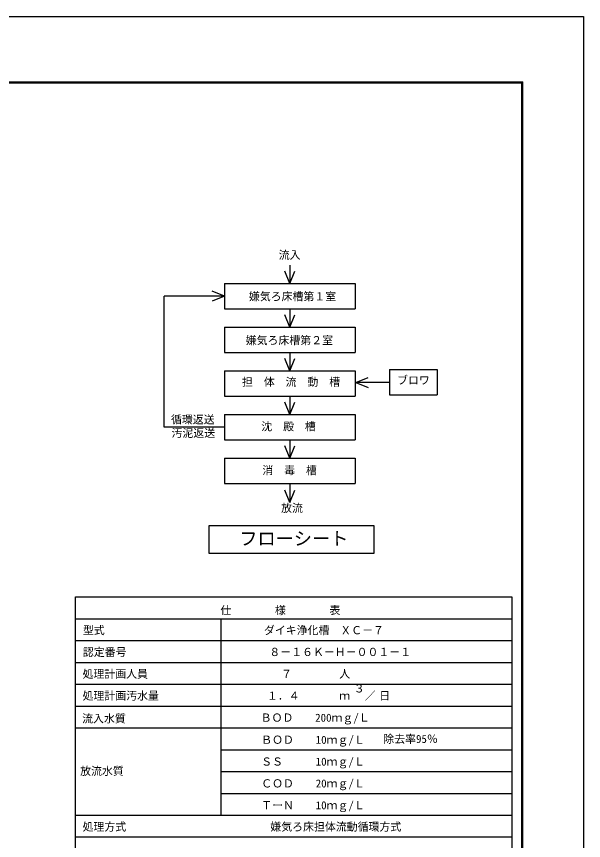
# Model space of a CAD drawing. Units: millimetres, scale not verified. Extents: x -8910 to 8910, y -6308 to 6308.
# Drawn here: x 4231 to 8910, y -487 to 6308 of the extents above; entities that cross this region are included whole.
import ezdxf
from ezdxf.enums import TextEntityAlignment as Align

# ---------------------------------------------------------------- set-up
doc = ezdxf.new("R2010")
doc.units = ezdxf.units.MM
doc.header["$LTSCALE"] = 30
for name, color, linetype, lineweight in [('0-1_水管', 4, 'Continuous', 25), ('0-9_文字', 7, 'Continuous', 25), ('0-A_図面枠', 7, 'Continuous', 25), ('0-B_Axis_waku', 7, 'Continuous', 25)]:
    doc.layers.add(name, color=color, linetype=linetype, lineweight=lineweight)
doc.layers.add('0-8_1-1_KIKI', color=4, linetype='Continuous')
doc.styles.add('ＭＳ ゴシック', font='')
doc.styles.get('ＭＳ ゴシック').set_extended_font_data('MS Gothic')

msp = doc.modelspace()

# ---------------------------------------------------------------- linework, layer by layer
at = {"layer": '0-1_水管', "color": 3}
for p, q in [((4717.28, 1521.69), (8317.28, 1521.69)), ((4717.28, -1898.32), (4717.28, 1521.69)), ((8317.28, 1521.69), (8317.28, -1898.32)), ((4717.28, 1341.68), (8317.28, 1341.68)), ((5917.27, 1341.68), (5917.27, -278.32)), ((4717.28, 1161.68), (8317.28, 1161.68)), ((4717.28, 981.69), (8317.28, 981.69)), ((4717.28, 801.69), (8317.28, 801.69)), ((4717.28, 621.69), (8317.28, 621.69)), ((4717.27, 441.68), (8317.28, 441.68)), ((5917.27, 261.68), (8317.28, 261.68)), ((5917.27, 81.68), (8317.28, 81.68)), ((5917.27, -98.32), (8317.28, -98.32)), ((4717.27, -278.32), (8317.28, -278.32)), ((8317.27, -458.32), (4717.26, -458.32))]:
    msp.add_line(p, q, dxfattribs=at)
at = {"layer": '0-9_文字'}
for p, q in [((6486.51, 4256.11), (6486.51, 4106.11)), ((6486.51, 4106.11), (6445.29, 4207.9)), ((6486.51, 4106.11), (6527.72, 4207.9)), ((5946.51, 4106.11), (5946.51, 3897.01)), ((5946.51, 4106.11), (7026.51, 4106.11)), ((7026.51, 4106.11), (7026.51, 3897.39)), ((5946.51, 4001.56), (5844.72, 4042.77)), ((5450.01, 2921.58), (5450.01, 4001.56)), ((5946.51, 4001.56), (5450.01, 4001.56)), ((5946.51, 4001.56), (5844.72, 3960.34)), ((5946.51, 3896.12), (7026.51, 3896.12)), ((6486.51, 3896.12), (6486.51, 3746.12)), ((6486.51, 3746.12), (6445.29, 3847.91)), ((6486.51, 3746.12), (6527.72, 3847.91)), ((5946.51, 3746.12), (7026.51, 3746.12)), ((7026.51, 3746.12), (7026.51, 3536.13)), ((6486.51, 3536.13), (6486.51, 3386.13)), ((6486.51, 3386.13), (6445.29, 3487.92)), ((6486.51, 3386.13), (6527.72, 3487.92)), ((5946.51, 3386.13), (5946.51, 3177.02)), ((5946.51, 3386.13), (7026.51, 3386.13)), ((7026.51, 3386.13), (7026.51, 3177.41)), ((7029.98, 3288.49), (7131.78, 3329.71)), ((7308.77, 3396.69), (7308.77, 3187.59)), ((7029.98, 3288.49), (7131.78, 3247.28)), ((7308.77, 3288.49), (7029.98, 3288.49)), ((5946.51, 3176.13), (7026.51, 3176.13)), ((6486.51, 3026.14), (6445.29, 3127.92)), ((6486.51, 3176.13), (6486.51, 3026.14)), ((6486.51, 3026.14), (6527.72, 3127.92)), ((7308.77, 3186.7), (7701.01, 3186.7)), ((5946.51, 3026.14), (5946.51, 2817.03)), ((5946.51, 3026.14), (7026.51, 3026.14)), ((7026.51, 3026.14), (7026.51, 2817.42)), ((5946.51, 2921.58), (5450.01, 2921.58)), ((5946.51, 2816.14), (7026.51, 2816.14)), ((6486.51, 2817.03), (6486.51, 2667.04)), ((6486.51, 2667.04), (6445.29, 2768.82)), ((6486.51, 2667.04), (6527.72, 2768.82)), ((5946.51, 2666.14), (5946.51, 2457.04)), ((5946.51, 2666.14), (7026.51, 2666.14)), ((7026.51, 2666.14), (7026.51, 2457.43)), ((5946.51, 2456.15), (7026.51, 2456.15)), ((6486.51, 2449.53), (6486.51, 2299.53)), ((6486.51, 2299.53), (6445.29, 2401.32)), ((6486.51, 2299.53), (6527.72, 2401.32)), ((5818, 2108.61), (5818, 1883.13)), ((7181.12, 2108.61), (5818, 2108.61)), ((7181.12, 1883.13), (7181.12, 2108.61)), ((5818, 1883.13), (7181.12, 1883.13))]:
    msp.add_line(p, q, dxfattribs=at)
for points in [[(5946.51, 3746.12), (5946.51, 3536.13), (7026.51, 3536.13)], [(7308.77, 3396.69), (7701.01, 3396.69), (7701.01, 3186.7)]]:
    msp.add_lwpolyline(points, dxfattribs=at)
at = {"layer": '0-A_図面枠'}
msp.add_lwpolyline([(-8910, -6307.5), (-8910, 6307.5), (8910, 6307.5), (8910, -6307.5)], close=True, dxfattribs=at)
at = {"layer": '0-B_Axis_waku'}
for p, q in [((-7778.4, 5769.9), (8408.4, 5769.9)), ((-7777.8, 5769.3), (8407.8, 5769.3)), ((-7777.2, 5768.7), (8407.2, 5768.7)), ((-7776.6, 5768.1), (8406.6, 5768.1)), ((-7776, 5767.5), (8406, 5767.5)), ((-7775.4, 5766.9), (8405.4, 5766.9)), ((-7774.8, 5766.3), (8404.8, 5766.3)), ((-7774.2, 5765.7), (8404.2, 5765.7)), ((-7773.6, 5765.1), (8403.6, 5765.1)), ((-7773, 5764.5), (8403, 5764.5)), ((-7772.4, 5763.9), (8402.4, 5763.9)), ((-7771.8, 5763.3), (8401.8, 5763.3)), ((-7771.2, 5762.7), (8401.2, 5762.7)), ((-7770.6, 5762.1), (8400.6, 5762.1)), ((-7770, 5761.5), (8400, 5761.5)), ((8400, -5806.5), (8400, 5761.5)), ((8400.6, -5807.1), (8400.6, 5762.1)), ((8401.2, -5807.7), (8401.2, 5762.7)), ((8401.8, -5808.3), (8401.8, 5763.3)), ((8402.4, -5808.9), (8402.4, 5763.9)), ((8403, -5809.5), (8403, 5764.5)), ((8403.6, -5810.1), (8403.6, 5765.1)), ((8404.2, -5810.7), (8404.2, 5765.7)), ((8404.8, -5811.3), (8404.8, 5766.3)), ((8405.4, -5811.9), (8405.4, 5766.9)), ((8406, -5812.5), (8406, 5767.5)), ((8406.6, -5813.1), (8406.6, 5768.1)), ((8407.2, -5813.7), (8407.2, 5768.7)), ((8407.8, -5814.3), (8407.8, 5769.3)), ((8408.4, -5814.9), (8408.4, 5769.9))]:
    msp.add_line(p, q, dxfattribs=at)

# ---------------------------------------------------------------- texts
at = {"layer": '0-1_水管', "style": 'ＭＳ ゴシック'}
for s, p in [('仕\u3000\u3000\u3000\u3000様\u3000\u3000\u3000\u3000表', (5913.67, 1359.09)), ('型式', (4779.08, 1194.08)), ('認定番号', (4779.08, 1014.08)), ('８－１６Ｋ－Ｈ－００１－１', (6317.41, 1014.64)), ('処理計画人員\u3000', (4776.08, 834.08)), ('人', (6894.68, 834.08)), ('処理計画汚水量', (4776.08, 654.08)), ('３', (7014.68, 714.09)), ('／', (7104.68, 654.08)), ('ｍ', (6894.68, 654.08)), ('日', (7224.68, 654.08)), ('流入水質', (4772.79, 465.98)), ('ＢＯＤ\u3000\u3000200ｍｇ/Ｌ', (6245.89, 473.25)), ('ＢＯＤ\u3000\u300010ｍｇ/Ｌ', (6250.23, 291.09)), ('除去率95％', (7257.95, 298.03)), ('ＳＳ\u3000\u3000\u300010ｍｇ/Ｌ', (6250.23, 111.09)), ('放流水質', (4755.97, 33.57)), ('ＣＯＤ\u3000\u300020ｍｇ/Ｌ', (6250.23, -68.91)), ('ＴーＮ\u3000\u300010ｍｇ/Ｌ', (6250.23, -248.91)), ('処理方式\u3000\u3000\u3000', (4776.07, -425.92)), ('嫌気ろ床担体流動循環方式', (6325.91, -425.92))]:
    msp.add_text(s, height=65.98, dxfattribs=at).set_placement(p, align=Align.BOTTOM_LEFT)
at = {"layer": '0-8_1-1_KIKI', "style": 'ＭＳ ゴシック'}
for s, p in [('ダイキ浄化槽\u3000ＸＣ－７', (6273.07, 1194.08)), ('７', (6414.68, 834.08)), ('１．４', (6297.46, 654.08))]:
    msp.add_text(s, height=65.98, dxfattribs=at).set_placement(p, align=Align.BOTTOM_LEFT)
at = {"layer": '0-9_文字', "color": 4, "style": 'ＭＳ ゴシック'}
for s, height, p in [('流入', 65.98, (6394.77, 4288.53)), ('嫌気ろ床槽第１室', 65.98, (6148.74, 3946.47)), ('嫌気ろ床槽第２室', 65.98, (6122.8, 3585.14)), ('担\u3000体\u3000流\u3000動\u3000槽', 65.98, (6091.67, 3241.59)), ('ブロワ', 65.98, (7371.67, 3255.86)), ('循環返送', 65.98, (5505.68, 2931.21)), ('沈\u3000殿\u3000槽', 65.98, (6251.19, 2874.52)), ('汚泥返送', 65.98, (5510.13, 2820.05)), ('消\u3000毒\u3000槽', 65.98, (6260.08, 2513.18)), ('放流', 65.98, (6414.39, 2202.32)), ('フローシート', 110, (6069.35, 1915.36))]:
    msp.add_text(s, height=height, dxfattribs=at).set_placement(p, align=Align.BOTTOM_LEFT)

doc.saveas('drawing.dxf')
